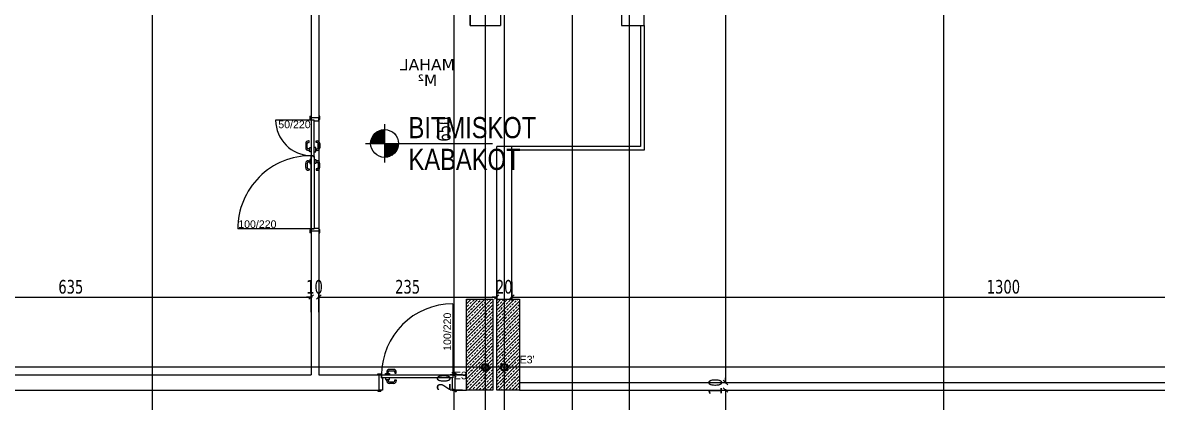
# Model space of a CAD drawing. Header units: millimetres. Extents: x 43168.9 to 43194.6, y -25545.1 to -25543.4.
# Drawn here: x 43170.4267 to 43170.7264, y -25544.3532 to -25544.2528 of the extents above; entities that cross this region are included whole.
import ezdxf
from ezdxf.enums import TextEntityAlignment as Align

# ---------------------------------------------------------------- set-up
doc = ezdxf.new("R2010")
doc.units = ezdxf.units.MM
doc.header["$LTSCALE"] = 200
doc.linetypes.add('DASHDOT', pattern=[1, 0.5, -0.25, 0, -0.25])
doc.linetypes.add('DASHDOT2', pattern=[0.5, 0.25, -0.125, 0, -0.125])
for name, color, linetype in [('aks_sgh', 5, 'DASHDOT2'), ('cam_sgh', 1, 'Continuous'), ('dograma_sgh', 43, 'Continuous'), ('duv_sgh', 4, 'Continuous'), ('kesitcizgisi_sgh', 22, 'Continuous'), ('kolon-b.a_sgh', 6, 'Continuous'), ('merdi_sgh', 3, 'Continuous'), ('olcuic_sgh', 183, 'Continuous'), ('poz_sgh', 12, 'Continuous'), ('tarama-betonarme_sgh', 223, 'Continuous')]:
    doc.layers.add(name, color=color, linetype=linetype)
doc.styles.add('1-200', font='arial.ttf', dxfattribs={"height": 60})
doc.styles.add('dim', font='VERDANA.TTF', dxfattribs={"width": 0.7})
doc.styles.add('text1', font='VERDANA.TTF')
doc.styles.add('text2', font='arial.ttf')

msp = doc.modelspace()

# ---------------------------------------------------------------- hatches: boundary and pattern name
h = msp.add_hatch(color=256)
edge = h.paths.add_edge_path()
edge.add_arc((43170.54887904171, -25544.34391939969), 0.001, 0, 360)
edge = h.paths.add_edge_path(flags=16)
edge.add_arc((43170.54887904171, -25544.34391939969), 0.00075, 0, 360)
h = msp.add_hatch(color=256)
edge = h.paths.add_edge_path()
edge.add_arc((43170.54887904171, -25544.34391939969), 0.001, 0, 360)
edge = h.paths.add_edge_path(flags=16)
edge.add_arc((43170.54887904171, -25544.34391939969), 0.00075, 0, 360)
h = msp.add_hatch(color=256)
edge = h.paths.add_edge_path()
edge.add_arc((43170.5538790417, -25544.34391939969), 0.001, 0, 360)
edge = h.paths.add_edge_path(flags=16)
edge.add_arc((43170.5538790417, -25544.34391939969), 0.00075, 0, 360)
h = msp.add_hatch(color=256)
edge = h.paths.add_edge_path()
edge.add_arc((43170.5538790417, -25544.34391939969), 0.001, 0, 360)
edge = h.paths.add_edge_path(flags=16)
edge.add_arc((43170.5538790417, -25544.34391939969), 0.00075, 0, 360)

# ---------------------------------------------------------------- linework, layer by layer
at = {"color": 0}
for p, q in [((43170.50287905009, -25544.27851940108), (43170.49347905179, -25544.27851940108)), ((43170.50257905445, -25544.27751939926), (43170.50287905449, -25544.27741939936)), ((43170.50257905418, -25544.27831939928), (43170.50257905445, -25544.27751939926)), ((43170.50287905421, -25544.27841939937), (43170.50257905418, -25544.27831939928)), ((43170.50367905557, -25544.27851939958), (43170.50287904824, -25544.27851940046)), ((43170.50287904824, -25544.27851940046), (43170.50287904868, -25544.28791939944)), ((43170.50287905449, -25544.27741939936), (43170.50287905421, -25544.27841939937)), ((43170.50487904939, -25544.27791940185), (43170.50287905435, -25544.27791939937)), ((43170.50287905435, -25544.27791939937), (43170.50287905501, -25544.27851940046)), ((43170.5036790486, -25544.28811939918), (43170.50367905557, -25544.27851939958)), ((43170.50367905414, -25544.27871939958), (43170.50487904918, -25544.27871940185)), ((43170.50517904931, -25544.27751940174), (43170.50487904926, -25544.27741940185)), ((43170.50487904926, -25544.27741940185), (43170.50487904955, -25544.27841940185)), ((43170.50487904918, -25544.27871940185), (43170.50487904939, -25544.27791940185)), ((43170.50487904955, -25544.27841940185), (43170.50517904956, -25544.27831940175)), ((43170.50517904956, -25544.27831940175), (43170.50517904931, -25544.27751940174)), ((43170.52226336703, -25544.27963934859), (43170.52226336699, -25544.28978934859)), ((43170.50143904778, -25544.28472940015), (43170.50143904808, -25544.28586940016)), ((43170.50183904808, -25544.28586940005), (43170.50183904779, -25544.28472940005)), ((43170.5023790476, -25544.28402939991), (43170.5021390476, -25544.28402939997)), ((43170.5021390477, -25544.28442939997), (43170.50237904771, -25544.28442939991)), ((43170.50237904771, -25544.28442939991), (43170.5023790476, -25544.28402939991)), ((43170.50247904835, -25544.28691939988), (43170.50247904807, -25544.28581939989)), ((43170.50247904807, -25544.28581939989), (43170.50287904807, -25544.28581939978)), ((43170.50407904806, -25544.28581939947), (43170.50367904807, -25544.28581939958)), ((43170.50407904835, -25544.28691939947), (43170.50407904806, -25544.28581939947)), ((43170.5041790477, -25544.28442939945), (43170.5041790476, -25544.28402939945)), ((43170.5041790476, -25544.28402939945), (43170.5044190476, -25544.28402939939)), ((43170.50441904771, -25544.28442939938), (43170.5041790477, -25544.28442939945)), ((43170.50471904808, -25544.28586939931), (43170.50471904779, -25544.28472939931)), ((43170.50511904778, -25544.28472939921), (43170.50511904808, -25544.28586939921)), ((43170.517188367, -25544.28471434859), (43170.55078836701, -25544.28471434859)), ((43170.50247904815, -25544.28616939989), (43170.50213904816, -25544.28616939997)), ((43170.50213904826, -25544.28656939997), (43170.50247904826, -25544.28656939989)), ((43170.50287904837, -25544.28691939978), (43170.50247904835, -25544.28691939988)), ((43170.50287904837, -25544.28891939944), (43170.50247904835, -25544.28891939934)), ((43170.50247904835, -25544.28891939934), (43170.50247904807, -25544.29001939934)), ((43170.50287904186, -25544.30731939961), (43170.50287904868, -25544.28791939951)), ((43170.50287904868, -25544.28791939944), (43170.50327904871, -25544.28791939961)), ((43170.50287904868, -25544.28791939951), (43170.50327904871, -25544.28791939969)), ((43170.50327904871, -25544.28791939969), (43170.50327904833, -25544.28811939968)), ((43170.50327904871, -25544.28791939961), (43170.50327904833, -25544.28811939961)), ((43170.50327904833, -25544.28811939968), (43170.5036790486, -25544.28811939925)), ((43170.50327904833, -25544.28811939961), (43170.5036790486, -25544.28811939918)), ((43170.5036790486, -25544.28811939925), (43170.50367904186, -25544.30731939989)), ((43170.50367904837, -25544.28691939958), (43170.50407904835, -25544.28691939947)), ((43170.50367904837, -25544.28891939965), (43170.50407904835, -25544.28891939975)), ((43170.50407904816, -25544.28616939947), (43170.50441904816, -25544.28616939939)), ((43170.50441904826, -25544.28656939938), (43170.50407904826, -25544.28656939947)), ((43170.50407904835, -25544.28891939975), (43170.50407904806, -25544.29001939975)), ((43170.50143904778, -25544.29110939907), (43170.50143904808, -25544.28996939907)), ((43170.50183904808, -25544.28996939917), (43170.50183904779, -25544.29110939917)), ((43170.50213904826, -25544.28926939925), (43170.50247904826, -25544.28926939934)), ((43170.50247904815, -25544.28966939934), (43170.50213904816, -25544.28966939925)), ((43170.5021390477, -25544.29140939925), (43170.50237904771, -25544.29140939931)), ((43170.5023790476, -25544.29180939931), (43170.5021390476, -25544.29180939925)), ((43170.50237904771, -25544.29140939931), (43170.5023790476, -25544.29180939931)), ((43170.50247904807, -25544.29001939934), (43170.50287904807, -25544.29001939944)), ((43170.50407904806, -25544.29001939975), (43170.50367904807, -25544.29001939965)), ((43170.50441904826, -25544.28926939984), (43170.50407904826, -25544.28926939975)), ((43170.50407904816, -25544.28966939975), (43170.50441904816, -25544.28966939984)), ((43170.50441904771, -25544.29140939984), (43170.5041790477, -25544.29140939978)), ((43170.5041790477, -25544.29140939978), (43170.5041790476, -25544.29180939978)), ((43170.5041790476, -25544.29180939978), (43170.5044190476, -25544.29180939984)), ((43170.50471904808, -25544.28996939992), (43170.50471904779, -25544.29110939992)), ((43170.50511904778, -25544.29110940002), (43170.50511904808, -25544.28996940002)), ((43170.50287904188, -25544.30731939969), (43170.48347904177, -25544.30731939468)), ((43170.5025790418, -25544.30751939958), (43170.50287904185, -25544.30741939969)), ((43170.50257904155, -25544.3083193996), (43170.5025790418, -25544.30751939958)), ((43170.50287904156, -25544.30841939969), (43170.50257904155, -25544.3083193996)), ((43170.50287904171, -25544.30791939969), (43170.50287904192, -25544.30731939961)), ((43170.50287904192, -25544.30731939961), (43170.50367904186, -25544.30731939989)), ((43170.50367904186, -25544.30731939989), (43170.50287904186, -25544.30731939961)), ((43170.50287904185, -25544.30741939969), (43170.50287904156, -25544.30841939969)), ((43170.50487903671, -25544.30791939969), (43170.50287904171, -25544.30791939969)), ((43170.50367904186, -25544.30731939989), (43170.50367904182, -25544.30711939989)), ((43170.50367904182, -25544.30711939989), (43170.50487903695, -25544.3071194002)), ((43170.50487903695, -25544.3071194002), (43170.50487903671, -25544.30791939969)), ((43170.50517903666, -25544.30751939958), (43170.50487903661, -25544.30741939969)), ((43170.50487903661, -25544.30741939969), (43170.5048790369, -25544.30841939969)), ((43170.5048790369, -25544.30841939969), (43170.50517903691, -25544.3083193996)), ((43170.50517903691, -25544.3083193996), (43170.50517903666, -25544.30751939958))]:
    msp.add_line(p, q, dxfattribs=at)
for p, q in [((43170.51859634544, -25544.28460966257), (43170.52216170437, -25544.28104430364)), ((43170.51862227613, -25544.28426942291), (43170.52182114102, -25544.28107055803)), ((43170.51869806773, -25544.28387932235), (43170.5214458714, -25544.28113151869)), ((43170.5188059684, -25544.28471434857), (43170.52226336702, -25544.28125694995)), ((43170.51882660697, -25544.28343647415), (43170.52099835678, -25544.28126472433)), ((43170.52088523733, -25544.28471434857), (43170.51907213361, -25544.28290124485)), ((43170.51911216693, -25544.28283660523), (43170.52038449889, -25544.28156427326)), ((43170.51912027736, -25544.28471434857), (43170.52226336702, -25544.28157125892)), ((43170.52119954629, -25544.28471434857), (43170.51919234452, -25544.2827071468)), ((43170.52151385526, -25544.28471434857), (43170.51932098895, -25544.28252148227)), ((43170.51943458633, -25544.28471434857), (43170.52226336702, -25544.28188556789)), ((43170.52182816422, -25544.28471434857), (43170.51946351845, -25544.2823497028)), ((43170.52214247319, -25544.28471434857), (43170.51960604794, -25544.28217792333)), ((43170.51974889529, -25544.28471434857), (43170.52226336701, -25544.28219987685)), ((43170.52226336701, -25544.28452093343), (43170.51976957138, -25544.2820271378)), ((43170.52226336701, -25544.28420662447), (43170.51993520646, -25544.28187846392)), ((43170.52006320425, -25544.28471434857), (43170.52226336701, -25544.28251418582)), ((43170.52226336701, -25544.28389231551), (43170.52011379791, -25544.2817427464)), ((43170.52226336701, -25544.28357800654), (43170.52030322054, -25544.28161786007)), ((43170.52037751322, -25544.28471434857), (43170.52226336701, -25544.28282849478)), ((43170.52226336701, -25544.28326369758), (43170.5204940797, -25544.28149441026)), ((43170.52226336701, -25544.28294938862), (43170.52071002901, -25544.28139605061)), ((43170.52226336701, -25544.28263507965), (43170.52092597832, -25544.28129769096)), ((43170.52226336701, -25544.28232077069), (43170.52115864095, -25544.28121604462)), ((43170.52226336702, -25544.28200646173), (43170.52140136567, -25544.28114446038)), ((43170.52226336702, -25544.28169215276), (43170.52166683802, -25544.28109562377)), ((43170.52226336702, -25544.2813778438), (43170.52194059765, -25544.28105507444)), ((43170.52226336702, -25544.28106353484), (43170.52224030685, -25544.28104047467)), ((43170.51868507458, -25544.28471434857), (43170.51859521544, -25544.28462448944)), ((43170.51899938354, -25544.28471434857), (43170.51861747352, -25544.28433243855)), ((43170.51931369251, -25544.28471434857), (43170.51865534039, -25544.28405599646)), ((43170.51962800147, -25544.28471434857), (43170.5187165505, -25544.2838028976)), ((43170.51994231043, -25544.28471434857), (43170.5187777613, -25544.28354979943)), ((43170.5202566194, -25544.28471434857), (43170.51887243073, -25544.2833301599)), ((43170.52057092836, -25544.28471434857), (43170.51896710016, -25544.28311052037)), ((43170.52069182219, -25544.28471434857), (43170.52226336701, -25544.28314280375)), ((43170.52100613115, -25544.28471434857), (43170.52226336701, -25544.28345711271)), ((43170.52132044012, -25544.28471434857), (43170.52226336701, -25544.28377142168)), ((43170.52163474908, -25544.28471434857), (43170.52226336701, -25544.28408573064)), ((43170.52194905804, -25544.28471434857), (43170.52226336701, -25544.28440003961)), ((43170.52226336701, -25544.28502865754), (43170.52257767597, -25544.28471434857)), ((43170.52226336701, -25544.2853429665), (43170.52289198493, -25544.28471434857)), ((43170.52226336701, -25544.28565727546), (43170.5232062939, -25544.28471434857)), ((43170.52226336701, -25544.28597158443), (43170.52352060287, -25544.28471434857)), ((43170.52226336701, -25544.28628589339), (43170.52383491183, -25544.28471434857)), ((43170.52226336701, -25544.28660020236), (43170.52414922079, -25544.28471434857)), ((43170.52226336701, -25544.28691451132), (43170.52446352976, -25544.28471434857)), ((43170.52226336701, -25544.28722882029), (43170.52477783872, -25544.28471434857)), ((43170.52226336701, -25544.28754312925), (43170.52509214768, -25544.28471434857)), ((43170.52226336701, -25544.28785743822), (43170.52540645665, -25544.28471434857)), ((43170.52226336701, -25544.28817174718), (43170.52572076561, -25544.28471434857)), ((43170.52479979225, -25544.28737166763), (43170.52226336701, -25544.28483524239)), ((43170.52462801278, -25544.28751419713), (43170.52226336701, -25544.28514955136)), ((43170.52445623331, -25544.28765672663), (43170.52226336701, -25544.28546386032)), ((43170.52427056878, -25544.28778537106), (43170.52226336701, -25544.28577816929)), ((43170.52236805302, -25544.28838137014), (43170.52593341194, -25544.28481601121)), ((43170.52495057778, -25544.2872081442), (43170.52245678215, -25544.28471434857)), ((43170.52270829267, -25544.28835543945), (43170.52590715755, -25544.28515657456)), ((43170.52509925166, -25544.28704250912), (43170.52277109111, -25544.28471434857)), ((43170.52523496917, -25544.28686391767), (43170.52308540008, -25544.28471434857)), ((43170.52309839323, -25544.28827964785), (43170.52584619689, -25544.28553184419)), ((43170.52535985551, -25544.28667449504), (43170.52339970904, -25544.28471434857)), ((43170.52354124143, -25544.28815110861), (43170.52571299125, -25544.28597935879)), ((43170.52548330531, -25544.28648363588), (43170.523714018, -25544.28471434857)), ((43170.52558166497, -25544.28626768657), (43170.52402832697, -25544.28471434857)), ((43170.52568002462, -25544.28605173726), (43170.52434263594, -25544.28471434857)), ((43170.52576167096, -25544.28581907463), (43170.5246569449, -25544.28471434857)), ((43170.5258332552, -25544.28557634991), (43170.52497125386, -25544.28471434857)), ((43170.52588209181, -25544.28531087755), (43170.52528556283, -25544.28471434857)), ((43170.52592264114, -25544.28503711792), (43170.52559987179, -25544.28471434857)), ((43170.52593724091, -25544.28473740873), (43170.52591418075, -25544.28471434857)), ((43170.52407647073, -25544.28790558197), (43170.52226336701, -25544.28609247825)), ((43170.5238671952, -25544.28801061542), (43170.52226336701, -25544.28640678722)), ((43170.52364755567, -25544.28810528485), (43170.52226336701, -25544.28672109618)), ((43170.52342791615, -25544.28819995428), (43170.52226336701, -25544.28703540514)), ((43170.52317481798, -25544.28826116508), (43170.52226336701, -25544.28734971411)), ((43170.52292171912, -25544.28832237519), (43170.52226336701, -25544.28766402307)), ((43170.52264527703, -25544.28836024206), (43170.52226336701, -25544.28797833204)), ((43170.52235322614, -25544.28838250014), (43170.52226336701, -25544.288292641)), ((43170.52414111035, -25544.28786554866), (43170.52541344232, -25544.28659321669))]:
    msp.add_line(p, q)
at = {"color": 0, "linetype": 'ByBlock', "lineweight": -2}
for p, q in [((43170.50227904171, -25544.32592205808), (43170.5034790417, -25544.32472205808)), ((43170.50227904171, -25544.32592205808), (43170.5034790417, -25544.32472205808)), ((43170.50547904171, -25544.32472205808), (43170.50427904171, -25544.32592205808)), ((43170.50547904171, -25544.32472205808), (43170.50427904171, -25544.32592205808)), ((43170.55127904171, -25544.32592205808), (43170.5524790417, -25544.32472205808)), ((43170.55127904171, -25544.32592205808), (43170.5524790417, -25544.32472205808)), ((43170.5564790417, -25544.32472205808), (43170.55527904171, -25544.32592205808)), ((43170.5564790417, -25544.32472205808), (43170.55527904171, -25544.32592205808)), ((43170.53999921535, -25544.34531939969), (43170.54119921535, -25544.34651939969)), ((43170.53999921535, -25544.34531939969), (43170.54119921535, -25544.34651939969)), ((43170.5490790417, -25544.34371939969), (43170.54867904171, -25544.34371939969)), ((43170.54867904171, -25544.34371939969), (43170.54867904171, -25544.34411939969)), ((43170.5490790417, -25544.34371939969), (43170.54867904171, -25544.34371939969)), ((43170.54867904171, -25544.34371939969), (43170.54867904171, -25544.34411939969)), ((43170.54867904171, -25544.34411939969), (43170.5490790417, -25544.34411939969)), ((43170.54867904171, -25544.34411939969), (43170.5490790417, -25544.34411939969)), ((43170.54894975238, -25544.34384868901), (43170.54880833103, -25544.34399011037)), ((43170.54894975238, -25544.34399011037), (43170.54880833103, -25544.34384868901)), ((43170.54894975238, -25544.34384868901), (43170.54880833103, -25544.34399011037)), ((43170.54894975238, -25544.34399011037), (43170.54880833103, -25544.34384868901)), ((43170.5490790417, -25544.34411939969), (43170.5490790417, -25544.34371939969)), ((43170.5490790417, -25544.34411939969), (43170.5490790417, -25544.34371939969)), ((43170.55407904171, -25544.34371939969), (43170.5536790417, -25544.34371939969)), ((43170.5536790417, -25544.34371939969), (43170.5536790417, -25544.34411939969)), ((43170.55407904171, -25544.34371939969), (43170.5536790417, -25544.34371939969)), ((43170.5536790417, -25544.34371939969), (43170.5536790417, -25544.34411939969)), ((43170.5536790417, -25544.34411939969), (43170.55407904171, -25544.34411939969)), ((43170.5536790417, -25544.34411939969), (43170.55407904171, -25544.34411939969)), ((43170.55394975239, -25544.34384868901), (43170.55380833102, -25544.34399011037)), ((43170.55394975239, -25544.34399011037), (43170.55380833102, -25544.34384868901)), ((43170.55394975239, -25544.34384868901), (43170.55380833102, -25544.34399011037)), ((43170.55394975239, -25544.34399011037), (43170.55380833102, -25544.34384868901)), ((43170.55407904171, -25544.34411939969), (43170.55407904171, -25544.34371939969)), ((43170.55407904171, -25544.34411939969), (43170.55407904171, -25544.34371939969)), ((43170.61172929795, -25544.34731939969), (43170.61292929795, -25544.34851939969)), ((43170.61172929795, -25544.34731939969), (43170.61292929795, -25544.34851939969)), ((43170.54119921535, -25544.35051939969), (43170.53999921535, -25544.34931939969)), ((43170.54119921535, -25544.35051939969), (43170.53999921535, -25544.34931939969)), ((43170.61292929795, -25544.35051939969), (43170.61172929795, -25544.34931939969)), ((43170.61292929795, -25544.35051939969), (43170.61172929795, -25544.34931939969))]:
    msp.add_line(p, q, dxfattribs=at)
at = {"color": 0}
msp.add_circle((43170.52226336701, -25544.28471434859), 0.003675, dxfattribs=at)
at = {"color": 0, "linetype": 'Continuous', "lineweight": -2}
for centre, radius in [((43170.54887904171, -25544.34391939969), 0.001), ((43170.54887904171, -25544.34391939969), 0.001), ((43170.5538790417, -25544.34391939969), 0.001), ((43170.5538790417, -25544.34391939969), 0.001), ((43170.54887904171, -25544.34391939969), 0.00075), ((43170.54887904171, -25544.34391939969), 0.00075), ((43170.5538790417, -25544.34391939969), 0.00075), ((43170.5538790417, -25544.34391939969), 0.00075)]:
    msp.add_circle(centre, radius, dxfattribs=at)
at = {"color": 0}
for centre, radius, start, end in [((43170.50287905009, -25544.27851940108), 0.009399998306215613, 180, 269.9999416365667), ((43170.50213904779, -25544.28472939997), 0.0007, 90.00001459085833, 180.0000145908581), ((43170.50213904808, -25544.28586939997), 0.0007, 180.0000145908581, 270.0000145908583), ((43170.50213904779, -25544.28472939997), 0.0003, 90.00001459085833, 180.0000145908581), ((43170.50213904808, -25544.28586939997), 0.0003, 180.0000145908581, 270.0000145908583), ((43170.50441904779, -25544.28472939939), 0.0007, 1.459085805009095e-05, 90.00001459085833), ((43170.50441904779, -25544.28472939939), 0.0003, 1.459085805009095e-05, 90.00001459085833), ((43170.50441904808, -25544.28586939938), 0.0003, 270.0000145908583, 1.459085805009095e-05), ((43170.50441904808, -25544.28586939938), 0.0007, 270.0000145908583, 1.459085805009095e-05), ((43170.50287904188, -25544.30731939969), 0.01940000010328033, 89.99997915591669, 179.9999854091419), ((43170.50213904808, -25544.28996939925), 0.0007, 89.99998540914169, 179.9999854091419), ((43170.50213904779, -25544.29110939925), 0.0007, 179.9999854091419, 269.9999854091417), ((43170.50213904808, -25544.28996939925), 0.0003, 89.99998540914169, 179.9999854091419), ((43170.50213904779, -25544.29110939925), 0.0003, 179.9999854091419, 269.9999854091417), ((43170.50441904808, -25544.28996939984), 0.0007, 359.9999854091419, 89.99998540914169), ((43170.50441904808, -25544.28996939984), 0.0003, 359.9999854091419, 89.99998540914169), ((43170.50441904779, -25544.29110939984), 0.0003, 269.9999854091417, 359.9999854091419), ((43170.50441904779, -25544.29110939984), 0.0007, 269.9999854091417, 359.9999854091419)]:
    msp.add_arc(centre, radius, start, end, dxfattribs=at)
at = {"layer": 'aks_sgh'}
for p, q in [((43170.4608790417, -25543.74091939969), (43170.4608790417, -25544.78991939969)), ((43170.54887904171, -25543.74091939969), (43170.54887904171, -25544.78991939969)), ((43170.5538790417, -25543.74091939969), (43170.5538790417, -25544.78991939969)), ((43170.58687904171, -25543.74091939969), (43170.58687904171, -25544.78991939969)), ((43170.66987904171, -25543.74091939969), (43170.66987904171, -25544.78991939969)), ((43171.17087959124, -25544.34391939969), (43170.19487849217, -25544.34391939969))]:
    msp.add_line(p, q, dxfattribs=at)
at = {"layer": 'cam_sgh'}
for p, q in [((43170.55787904171, -25544.34791939969), (43170.8148790417, -25544.34791939969)), ((43170.55787904171, -25544.34991939969), (43170.8148790417, -25544.34991939969))]:
    msp.add_line(p, q, dxfattribs=at)
at = {"layer": 'dograma_sgh', "color": 145}
msp.add_line((43170.54027904171, -25544.32711939969), (43170.54027904171, -25544.34591939969), dxfattribs=at)
at = {"layer": 'dograma_sgh'}
for p, q in [((43170.5204790417, -25544.34561939969), (43170.52037904171, -25544.34591939969)), ((43170.52037904171, -25544.34591939969), (43170.5213790417, -25544.34591939969)), ((43170.5204790417, -25544.34561939969), (43170.52127904171, -25544.34561939969)), ((43170.5208790417, -25544.34991939969), (43170.5208790417, -25544.34591939969)), ((43170.5208790417, -25544.34591939969), (43170.5214790417, -25544.34591939969)), ((43170.52127904171, -25544.34561939969), (43170.5213790417, -25544.34591939969)), ((43170.5214790417, -25544.34671939969), (43170.5214790417, -25544.34591939969)), ((43170.5214790417, -25544.34591939969), (43170.54027904171, -25544.34591939969)), ((43170.5214790417, -25544.34591939969), (43170.5214790417, -25544.34621939969)), ((43170.52247904171, -25544.34591939962), (43170.52247904181, -25544.34551939963)), ((43170.52247904181, -25544.34551939963), (43170.52357904181, -25544.34551939992)), ((43170.5228290419, -25544.34517939973), (43170.52282904181, -25544.34551939973)), ((43170.52322904181, -25544.34551939983), (43170.52322904189, -25544.34517939983)), ((43170.52466904208, -25544.3444794002), (43170.52352904208, -25544.34447939991)), ((43170.52352904197, -25544.34487939991), (43170.52466904197, -25544.3448794002)), ((43170.52357904181, -25544.34551939992), (43170.52357904171, -25544.34591939992)), ((43170.52496904189, -25544.34517940028), (43170.52496904183, -25544.34541940028)), ((43170.52496904183, -25544.34541940028), (43170.52536904183, -25544.34541940038)), ((43170.52536904183, -25544.34541940038), (43170.5253690419, -25544.34517940038)), ((43170.54027904171, -25544.34591939969), (43170.54027904171, -25544.34671939969)), ((43170.54087904171, -25544.34591939969), (43170.54027904171, -25544.34591939969)), ((43170.54027904171, -25544.34591939969), (43170.54027904171, -25544.34621939969)), ((43170.5404790417, -25544.34561939969), (43170.5403790417, -25544.34591939969)), ((43170.54137904171, -25544.34591939969), (43170.5403790417, -25544.34591939969)), ((43170.5412790417, -25544.34561939969), (43170.5404790417, -25544.34561939969)), ((43170.54087904171, -25544.34991939969), (43170.54087904171, -25544.34591939969)), ((43170.5412790417, -25544.34561939969), (43170.54137904171, -25544.34591939969)), ((43170.5214790417, -25544.34621939969), (43170.5214790417, -25544.34671939969)), ((43170.54027904171, -25544.34671939969), (43170.5214790417, -25544.34671939969)), ((43170.5214790417, -25544.34671939969), (43170.5216790417, -25544.34671939969)), ((43170.5216790417, -25544.34671939969), (43170.5216790417, -25544.34991939969)), ((43170.52247904171, -25544.34671939976), (43170.52247904181, -25544.34711939974)), ((43170.52247904181, -25544.34711939974), (43170.52357904181, -25544.34711939946)), ((43170.5228290419, -25544.34745939965), (43170.52282904181, -25544.34711939965)), ((43170.52322904181, -25544.34711939955), (43170.52322904189, -25544.34745939955)), ((43170.52352904197, -25544.34775939947), (43170.52466904197, -25544.34775939917)), ((43170.52466904208, -25544.34815939917), (43170.52352904208, -25544.34815939947)), ((43170.52357904181, -25544.34711939946), (43170.52357904171, -25544.34671939946)), ((43170.52496904189, -25544.3474593991), (43170.52496904183, -25544.3472193991)), ((43170.52496904183, -25544.3472193991), (43170.52536904183, -25544.34721939899)), ((43170.52536904183, -25544.34721939899), (43170.5253690419, -25544.347459399)), ((43170.54027904171, -25544.34671939969), (43170.5400790417, -25544.34671939969)), ((43170.5400790417, -25544.34671939969), (43170.5400790417, -25544.34991939969)), ((43170.54027904171, -25544.34621939969), (43170.54027904171, -25544.34671939969)), ((43170.5204790417, -25544.35021939969), (43170.52037904171, -25544.34991939969)), ((43170.52037904171, -25544.34991939969), (43170.5213790417, -25544.34991939969)), ((43170.5204790417, -25544.35021939969), (43170.52127904171, -25544.35021939969)), ((43170.5216790417, -25544.34991939969), (43170.5208790417, -25544.34991939969)), ((43170.52127904171, -25544.35021939969), (43170.5213790417, -25544.34991939969)), ((43170.5400790417, -25544.34991939969), (43170.54087904171, -25544.34991939969)), ((43170.5404790417, -25544.35021939969), (43170.5403790417, -25544.34991939969)), ((43170.54137904171, -25544.34991939969), (43170.5403790417, -25544.34991939969)), ((43170.5412790417, -25544.35021939969), (43170.5404790417, -25544.35021939969)), ((43170.5412790417, -25544.35021939969), (43170.54137904171, -25544.34991939969))]:
    msp.add_line(p, q, dxfattribs=at)
at = {"layer": 'dograma_sgh', "color": 145}
msp.add_arc((43170.54027904171, -25544.34591939969), 0.01879999999999999, 90, 180, dxfattribs=at)
at = {"layer": 'dograma_sgh'}
for centre, radius, start, end in [((43170.52352904189, -25544.34517939991), 0.0007, 89.99998540914169, 179.9999854091419), ((43170.52352904189, -25544.34517939991), 0.0003, 89.99998540914169, 179.9999854091419), ((43170.52466904189, -25544.3451794002), 0.0007, 359.9999854091419, 89.99998540914169), ((43170.52466904189, -25544.3451794002), 0.0003, 359.9999854091419, 89.99998540914169), ((43170.52352904189, -25544.34745939947), 0.0007, 180.0000145908581, 270.0000145908583), ((43170.52352904189, -25544.34745939947), 0.0003, 180.0000145908581, 270.0000145908583), ((43170.52466904189, -25544.34745939917), 0.0003, 270.0000145908583, 1.459085805009095e-05), ((43170.52466904189, -25544.34745939917), 0.0007, 270.0000145908583, 1.459085805009095e-05)]:
    msp.add_arc(centre, radius, start, end, dxfattribs=at)
at = {"layer": 'duv_sgh'}
for p, q in [((43170.50287904171, -25544.08391939969), (43170.50287904171, -25544.34591939969)), ((43170.50487904171, -25544.08591939969), (43170.50487904171, -25544.34591939969)), ((43170.5518790417, -25544.32591939969), (43170.5518790417, -25544.28551015457)), ((43170.55587904171, -25544.28551015457), (43170.5518790417, -25544.28551015457)), ((43170.55587904171, -25544.32591939969), (43170.55587904171, -25544.28551015457)), ((43170.37787904171, -25544.34591939969), (43170.50287904171, -25544.34591939969)), ((43170.50487904171, -25544.34591939969), (43170.5208790417, -25544.34591939969)), ((43170.5208790417, -25544.34991939969), (43170.5208790417, -25544.34591939969)), ((43170.54087904171, -25544.34591939969), (43170.5438790417, -25544.34591939969)), ((43170.54087904171, -25544.34991939969), (43170.54087904171, -25544.34591939969)), ((43170.37787904171, -25544.34991939969), (43170.5208790417, -25544.34991939969)), ((43170.54087904171, -25544.34991939969), (43170.5438790417, -25544.34991939969))]:
    msp.add_line(p, q, dxfattribs=at)
at = {"layer": 'kesitcizgisi_sgh', "linetype": 'DASHDOT'}
msp.add_line((43170.5718790417, -25544.79378828315), (43170.5718790417, -25543.7913160191), dxfattribs=at)
at = {"layer": 'kolon-b.a_sgh'}
for p, q in [((43170.5438790417, -25544.32591939969), (43170.55087904171, -25544.32591939969)), ((43170.5438790417, -25544.34991939969), (43170.5438790417, -25544.32591939969)), ((43170.55087904171, -25544.32591939969), (43170.55087904171, -25544.34991939969)), ((43170.5518790417, -25544.32591939969), (43170.55787904171, -25544.32591939969)), ((43170.5518790417, -25544.34991939969), (43170.5518790417, -25544.32591939969)), ((43170.55787904171, -25544.32591939969), (43170.55787904171, -25544.34991939969)), ((43170.55087904171, -25544.34991939969), (43170.5438790417, -25544.34991939969)), ((43170.55787904171, -25544.34991939969), (43170.5518790417, -25544.34991939969))]:
    msp.add_line(p, q, dxfattribs=at)
at = {"layer": 'merdi_sgh'}
for p, q in [((43170.59088014078, -25544.25351015457), (43170.59088014078, -25544.17385046726)), ((43170.58487959125, -25544.17731488615), (43170.58487959125, -25544.25351015457)), ((43170.54487904171, -25544.25351939969), (43170.54487904171, -25544.22991939969)), ((43170.54487904171, -25544.22991939969), (43170.54487904171, -25544.25351939969)), ((43170.55287959124, -25544.23591939969), (43170.55287959124, -25544.25351939969)), ((43170.54487904171, -25544.25351939969), (43170.5528790417, -25544.25351939969)), ((43170.54487959125, -25544.25351939969), (43170.55287959124, -25544.25351939969)), ((43170.58487959125, -25544.25351015457), (43170.59088014078, -25544.25351015457)), ((43170.58988014078, -25544.25351015457), (43170.58988014078, -25544.28551015457)), ((43170.59088014078, -25544.25351015457), (43170.59088014078, -25544.28651015457)), ((43170.58988014078, -25544.28551015457), (43170.55587904171, -25544.28551015457)), ((43170.59088014078, -25544.28651015457), (43170.55587904171, -25544.28651015457))]:
    msp.add_line(p, q, dxfattribs=at)
at = {"layer": 'olcuic_sgh'}
for p, q in [((43170.61232929795, -25543.89166939969), (43170.61232929795, -25544.34816939969)), ((43170.54059921535, -25544.21566939969), (43170.54059921535, -25544.34616939969)), ((43170.5518790417, -25544.32132205808), (43170.5518790417, -25544.32632205808)), ((43170.5518790417, -25544.32132205808), (43170.5518790417, -25544.32632205808)), ((43170.55587904171, -25544.32132205808), (43170.55587904171, -25544.32632205808)), ((43170.55587904171, -25544.32132205808), (43170.55587904171, -25544.32632205808)), ((43170.50287904171, -25544.32932205808), (43170.50287904171, -25544.32432205808)), ((43170.50287904171, -25544.32932205808), (43170.50287904171, -25544.32432205808)), ((43170.50487904171, -25544.32932205808), (43170.50487904171, -25544.32432205808)), ((43170.50487904171, -25544.32932205808), (43170.50487904171, -25544.32432205808)), ((43170.37562904171, -25544.32532205808), (43170.5031290417, -25544.32532205808)), ((43170.50287904171, -25544.32532205808), (43170.50167904171, -25544.32532205808)), ((43170.5046290417, -25544.32532205808), (43170.5521290417, -25544.32532205808)), ((43170.50487904171, -25544.32532205808), (43170.5060790417, -25544.32532205808)), ((43170.5518790417, -25544.32532205808), (43170.55067904171, -25544.32532205808)), ((43170.55562904171, -25544.32532205808), (43170.8161290417, -25544.32532205808)), ((43170.55587904171, -25544.32532205808), (43170.5570790417, -25544.32532205808)), ((43170.54287904171, -25544.34591939969), (43170.53959921534, -25544.34591939969)), ((43170.54287904171, -25544.34591939969), (43170.53959921534, -25544.34591939969)), ((43170.54059921535, -25544.34591939969), (43170.54059921535, -25544.34471939969)), ((43170.60832929795, -25544.34791939969), (43170.61332929796, -25544.34791939969)), ((43170.60832929795, -25544.34791939969), (43170.61332929796, -25544.34791939969)), ((43170.61232929795, -25544.34791939969), (43170.61232929795, -25544.34671939969)), ((43170.54287904171, -25544.34991939969), (43170.53959921534, -25544.34991939969)), ((43170.54287904171, -25544.34991939969), (43170.53959921534, -25544.34991939969)), ((43170.54059921535, -25544.34966939969), (43170.54059921535, -25544.46516939969)), ((43170.54059921535, -25544.34991939969), (43170.54059921535, -25544.35111939969)), ((43170.60832929795, -25544.34991939969), (43170.61332929796, -25544.34991939969)), ((43170.60832929795, -25544.34991939969), (43170.61332929796, -25544.34991939969)), ((43170.61232929795, -25544.34966939969), (43170.61232929795, -25544.46516939969)), ((43170.61232929795, -25544.34991939969), (43170.61232929795, -25544.35111939969))]:
    msp.add_line(p, q, dxfattribs=at)
at = {"layer": 'tarama-betonarme_sgh'}
for p, q in [((43170.5438790417, -25544.32716716901), (43170.54512681103, -25544.32591939969)), ((43170.5438790417, -25544.32896322023), (43170.54692286225, -25544.32591939969)), ((43170.5438790417, -25544.33075927146), (43170.54871891347, -25544.32591939969)), ((43170.5438790417, -25544.33255532268), (43170.5505149647, -25544.32591939969)), ((43170.5438790417, -25544.33435137391), (43170.55087904171, -25544.3273513739)), ((43170.54388376346, -25544.32626442202), (43170.5442287858, -25544.32591939969)), ((43170.54410826987, -25544.32783596684), (43170.54455728267, -25544.32738695404)), ((43170.54478178908, -25544.32716244763), (43170.54523080189, -25544.32671343483)), ((43170.54545530829, -25544.32648892843), (43170.54590432109, -25544.32603991562)), ((43170.54567981469, -25544.32806047325), (43170.5461288275, -25544.32761146044)), ((43170.5463533339, -25544.32738695404), (43170.5468023467, -25544.32693794123)), ((43170.54702685311, -25544.32671343483), (43170.54747586591, -25544.32626442202)), ((43170.54725135951, -25544.32828497965), (43170.54770037232, -25544.32783596684)), ((43170.54770037232, -25544.32603991562), (43170.54782088825, -25544.32591939969)), ((43170.54792487872, -25544.32761146044), (43170.54837389153, -25544.32716244763)), ((43170.54859839793, -25544.32693794123), (43170.54904741074, -25544.32648892843)), ((43170.54927191714, -25544.32626442202), (43170.54961693948, -25544.32591939969)), ((43170.54949642354, -25544.32783596684), (43170.54994543635, -25544.32738695404)), ((43170.55016994275, -25544.32716244763), (43170.55061895556, -25544.32671343483)), ((43170.55084346196, -25544.32648892843), (43170.55087904171, -25544.32645334868)), ((43170.5518790417, -25544.32700788798), (43170.55296753, -25544.32591939969)), ((43170.5518790417, -25544.32880393921), (43170.55476358123, -25544.32591939969)), ((43170.5518790417, -25544.33059999043), (43170.55655963244, -25544.32591939969)), ((43170.5518790417, -25544.32610986276), (43170.55206950477, -25544.32591939969)), ((43170.5518790417, -25544.33239604166), (43170.55787904171, -25544.32639604166)), ((43170.55210057239, -25544.3276843833), (43170.5525495852, -25544.32723537049)), ((43170.5527740916, -25544.32701086409), (43170.55322310441, -25544.32656185128)), ((43170.55344761081, -25544.32633734488), (43170.553865556, -25544.32591939969)), ((43170.55367211721, -25544.3279088897), (43170.55412113002, -25544.32745987689)), ((43170.55434563642, -25544.32723537049), (43170.55479464922, -25544.32678635769)), ((43170.55501915562, -25544.32656185128), (43170.55546816844, -25544.32611283848)), ((43170.55524366203, -25544.32813339611), (43170.55569267484, -25544.3276843833)), ((43170.55591718124, -25544.32745987689), (43170.55636619405, -25544.32701086409)), ((43170.55659070045, -25544.32678635769), (43170.55703971325, -25544.32633734488)), ((43170.55681520685, -25544.32835790251), (43170.55726421966, -25544.3279088897)), ((43170.55726421966, -25544.32611283848), (43170.55745765845, -25544.32591939969)), ((43170.55748872606, -25544.3276843833), (43170.55787904171, -25544.32729406765)), ((43170.5438790417, -25544.32806519501), (43170.54388376346, -25544.32806047325)), ((43170.5438790417, -25544.33614742513), (43170.55087904171, -25544.32914742513)), ((43170.5438790417, -25544.32986124623), (43170.54410826987, -25544.32963201807)), ((43170.5438790417, -25544.33794347635), (43170.55087904171, -25544.33094347635)), ((43170.54433277627, -25544.32940751166), (43170.54478178908, -25544.32895849886)), ((43170.54455728267, -25544.33097905649), (43170.54500629548, -25544.33053004368)), ((43170.54500629548, -25544.32873399246), (43170.54545530829, -25544.32828497965)), ((43170.54523080189, -25544.33030553728), (43170.54567981469, -25544.32985652447)), ((43170.54590432109, -25544.32963201807), (43170.5463533339, -25544.32918300526)), ((43170.5461288275, -25544.33120356289), (43170.5465778403, -25544.33075455008)), ((43170.5465778403, -25544.32895849886), (43170.54702685311, -25544.32850948605)), ((43170.5468023467, -25544.33053004368), (43170.54725135951, -25544.33008103088)), ((43170.54747586591, -25544.32985652447), (43170.54792487872, -25544.32940751166)), ((43170.54770037232, -25544.33142806929), (43170.54814938513, -25544.33097905649)), ((43170.54814938513, -25544.32918300526), (43170.54859839793, -25544.32873399246)), ((43170.54837389153, -25544.33075455008), (43170.54882290433, -25544.33030553728)), ((43170.54882290433, -25544.32850948605), (43170.54927191714, -25544.32806047325)), ((43170.54904741074, -25544.33008103088), (43170.54949642354, -25544.32963201807)), ((43170.54972092994, -25544.32940751166), (43170.55016994275, -25544.32895849886)), ((43170.54994543635, -25544.33097905649), (43170.55039444916, -25544.33053004368)), ((43170.55039444916, -25544.32873399246), (43170.55084346196, -25544.32828497965)), ((43170.55061895556, -25544.33030553728), (43170.55087904171, -25544.33004545113)), ((43170.5518790417, -25544.33419209288), (43170.55787904171, -25544.32819209288)), ((43170.5518790417, -25544.32970196521), (43170.55210057239, -25544.32948043452)), ((43170.5518790417, -25544.3359881441), (43170.55787904171, -25544.32998814411)), ((43170.55232507879, -25544.32925592812), (43170.5527740916, -25544.32880691531)), ((43170.5525495852, -25544.33082747294), (43170.552998598, -25544.33037846013)), ((43170.552998598, -25544.32858240891), (43170.55344761081, -25544.32813339611)), ((43170.55322310441, -25544.33015395373), (43170.55367211721, -25544.32970494093)), ((43170.55389662361, -25544.32948043452), (43170.55434563642, -25544.32903142172)), ((43170.55412113002, -25544.33105197934), (43170.55457014282, -25544.33060296654)), ((43170.55457014282, -25544.32880691531), (43170.55501915562, -25544.32835790251)), ((43170.55479464922, -25544.33037846013), (43170.55524366203, -25544.32992944733)), ((43170.55546816844, -25544.32970494093), (43170.55591718124, -25544.32925592812)), ((43170.55569267484, -25544.33127648575), (43170.55614168764, -25544.33082747294)), ((43170.55614168764, -25544.32903142172), (43170.55659070045, -25544.32858240891)), ((43170.55636619405, -25544.33060296654), (43170.55681520685, -25544.33015395373)), ((43170.55703971325, -25544.32992944733), (43170.55748872606, -25544.32948043452)), ((43170.55771323246, -25544.32925592812), (43170.55787904171, -25544.32909011888)), ((43170.5438790417, -25544.33973952758), (43170.55087904171, -25544.33273952758)), ((43170.5438790417, -25544.33345334868), (43170.54388376346, -25544.33344862692)), ((43170.54388376346, -25544.3316525757), (43170.54433277627, -25544.33120356289)), ((43170.54410826987, -25544.33322412052), (43170.54455728267, -25544.33277510771)), ((43170.54478178908, -25544.33255060131), (43170.54523080189, -25544.3321015885)), ((43170.54500629548, -25544.33412214613), (43170.54545530829, -25544.33367313332)), ((43170.54545530829, -25544.3318770821), (43170.54590432109, -25544.33142806929)), ((43170.54567981469, -25544.33344862692), (43170.5461288275, -25544.33299961411)), ((43170.5463533339, -25544.33277510771), (43170.5468023467, -25544.3323260949)), ((43170.5465778403, -25544.33434665253), (43170.54702685311, -25544.33389763972)), ((43170.54702685311, -25544.3321015885), (43170.54747586591, -25544.3316525757)), ((43170.54725135951, -25544.33367313332), (43170.54770037232, -25544.33322412052)), ((43170.54792487872, -25544.33299961411), (43170.54837389153, -25544.33255060131)), ((43170.54859839793, -25544.3323260949), (43170.54904741074, -25544.3318770821)), ((43170.54882290433, -25544.33389763972), (43170.54927191714, -25544.33344862692)), ((43170.54927191714, -25544.3316525757), (43170.54972092994, -25544.33120356289)), ((43170.54949642354, -25544.33322412052), (43170.54994543635, -25544.33277510771)), ((43170.55016994275, -25544.33255060131), (43170.55061895556, -25544.3321015885)), ((43170.55039444916, -25544.33412214613), (43170.55084346196, -25544.33367313332)), ((43170.55084346196, -25544.3318770821), (43170.55087904171, -25544.33184150235)), ((43170.5518790417, -25544.33149801643), (43170.55232507879, -25544.33105197934)), ((43170.5518790417, -25544.33778419533), (43170.55787904171, -25544.33178419533)), ((43170.5518790417, -25544.33958024655), (43170.55787904171, -25544.33358024655)), ((43170.55210057239, -25544.33307253697), (43170.5525495852, -25544.33262352417)), ((43170.5527740916, -25544.33239901776), (43170.55322310441, -25544.33195000495)), ((43170.552998598, -25544.33397056258), (43170.55344761081, -25544.33352154978)), ((43170.55344761081, -25544.33172549855), (43170.55389662361, -25544.33127648575)), ((43170.55367211721, -25544.33329704337), (43170.55412113002, -25544.33284803057)), ((43170.55434563642, -25544.33262352417), (43170.55479464922, -25544.33217451136)), ((43170.55457014282, -25544.33419506899), (43170.55501915562, -25544.33374605618)), ((43170.55501915562, -25544.33195000495), (43170.55546816844, -25544.33150099215)), ((43170.55524366203, -25544.33352154978), (43170.55569267484, -25544.33307253697)), ((43170.55591718124, -25544.33284803057), (43170.55636619405, -25544.33239901776)), ((43170.55614168764, -25544.33441957539), (43170.55659070045, -25544.33397056258)), ((43170.55659070045, -25544.33217451136), (43170.55703971325, -25544.33172549855)), ((43170.55681520685, -25544.33374605618), (43170.55726421966, -25544.33329704337)), ((43170.55726421966, -25544.33150099215), (43170.55771323246, -25544.33105197934)), ((43170.55748872606, -25544.33307253697), (43170.55787904171, -25544.33268222133)), ((43170.5438790417, -25544.3415355788), (43170.55087904171, -25544.3345355788)), ((43170.5438790417, -25544.3352493999), (43170.54410826987, -25544.33502017174)), ((43170.5438790417, -25544.34333163003), (43170.55087904171, -25544.33633163003)), ((43170.54388376346, -25544.33704072937), (43170.54433277627, -25544.33659171656)), ((43170.54433277627, -25544.33479566534), (43170.54478178908, -25544.33434665253)), ((43170.54455728267, -25544.33636721016), (43170.54500629548, -25544.33591819735)), ((43170.54523080189, -25544.33569369095), (43170.54567981469, -25544.33524467814)), ((43170.54545530829, -25544.33726523577), (43170.54590432109, -25544.33681622296)), ((43170.54590432109, -25544.33502017174), (43170.5463533339, -25544.33457115894)), ((43170.5461288275, -25544.33659171656), (43170.5465778403, -25544.33614270376)), ((43170.5468023467, -25544.33591819735), (43170.54725135951, -25544.33546918455)), ((43170.54747586591, -25544.33524467814), (43170.54792487872, -25544.33479566534)), ((43170.54770037232, -25544.33681622296), (43170.54814938513, -25544.33636721016)), ((43170.54814938513, -25544.33457115894), (43170.54859839793, -25544.33412214613)), ((43170.54837389153, -25544.33614270376), (43170.54882290433, -25544.33569369095)), ((43170.54904741074, -25544.33546918455), (43170.54949642354, -25544.33502017174)), ((43170.54927191714, -25544.33704072937), (43170.54972092994, -25544.33659171656)), ((43170.54972092994, -25544.33479566534), (43170.55016994275, -25544.33434665253)), ((43170.54994543635, -25544.33636721016), (43170.55039444916, -25544.33591819735)), ((43170.55061895556, -25544.33569369095), (43170.55087904171, -25544.3354336048)), ((43170.5518790417, -25544.33509011888), (43170.55210057239, -25544.33486858819)), ((43170.5518790417, -25544.34137629778), (43170.55787904171, -25544.33537629777)), ((43170.5518790417, -25544.3368861701), (43170.55232507879, -25544.33644013302)), ((43170.55232507879, -25544.33464408179), (43170.5527740916, -25544.33419506899)), ((43170.5525495852, -25544.33621562661), (43170.552998598, -25544.33576661381)), ((43170.55322310441, -25544.3355421074), (43170.55367211721, -25544.3350930946)), ((43170.55344761081, -25544.33711365223), (43170.55389662361, -25544.33666463942)), ((43170.55389662361, -25544.33486858819), (43170.55434563642, -25544.33441957539)), ((43170.55412113002, -25544.33644013302), (43170.55457014282, -25544.33599112021)), ((43170.55479464922, -25544.33576661381), (43170.55524366203, -25544.335317601)), ((43170.55501915562, -25544.33733815863), (43170.55546816844, -25544.33688914582)), ((43170.55546816844, -25544.3350930946), (43170.55591718124, -25544.33464408179)), ((43170.55569267484, -25544.33666463942), (43170.55614168764, -25544.33621562661)), ((43170.55636619405, -25544.33599112021), (43170.55681520685, -25544.3355421074)), ((43170.55703971325, -25544.335317601), (43170.55748872606, -25544.33486858819)), ((43170.55726421966, -25544.33688914582), (43170.55771323246, -25544.33644013302)), ((43170.55771323246, -25544.33464408179), (43170.55787904171, -25544.33447827255)), ((43170.5438790417, -25544.34512768125), (43170.55087904171, -25544.33812768125)), ((43170.5438790417, -25544.33884150235), (43170.54388376346, -25544.33883678059)), ((43170.5438790417, -25544.34692373248), (43170.55087904171, -25544.33992373247)), ((43170.54410826987, -25544.33861227419), (43170.54455728267, -25544.33816326138)), ((43170.54433277627, -25544.34018381901), (43170.54478178908, -25544.3397348062)), ((43170.54478178908, -25544.33793875498), (43170.54523080189, -25544.33748974217)), ((43170.54500629548, -25544.3395102998), (43170.54545530829, -25544.339061287)), ((43170.54567981469, -25544.33883678059), (43170.5461288275, -25544.33838776778)), ((43170.54590432109, -25544.34040832541), (43170.5463533339, -25544.33995931261)), ((43170.5463533339, -25544.33816326138), (43170.5468023467, -25544.33771424858)), ((43170.5465778403, -25544.3397348062), (43170.54702685311, -25544.3392857934)), ((43170.54702685311, -25544.33748974217), (43170.54747586591, -25544.33704072937)), ((43170.54725135951, -25544.339061287), (43170.54770037232, -25544.33861227419)), ((43170.54792487872, -25544.33838776778), (43170.54837389153, -25544.33793875498)), ((43170.54814938513, -25544.33995931261), (43170.54859839793, -25544.3395102998)), ((43170.54859839793, -25544.33771424858), (43170.54904741074, -25544.33726523577)), ((43170.54882290433, -25544.3392857934), (43170.54927191714, -25544.33883678059)), ((43170.54949642354, -25544.33861227419), (43170.54994543635, -25544.33816326138)), ((43170.54972092994, -25544.34018381901), (43170.55016994275, -25544.3397348062)), ((43170.55016994275, -25544.33793875498), (43170.55061895556, -25544.33748974217)), ((43170.55039444916, -25544.3395102998), (43170.55084346196, -25544.339061287)), ((43170.55084346196, -25544.33726523577), (43170.55087904171, -25544.33722965603)), ((43170.5518790417, -25544.343172349), (43170.55787904171, -25544.337172349)), ((43170.5518790417, -25544.34496840023), (43170.55787904171, -25544.33896840022)), ((43170.55210057239, -25544.33846069064), (43170.5525495852, -25544.33801167784)), ((43170.55232507879, -25544.34003223546), (43170.5527740916, -25544.33958322266)), ((43170.5527740916, -25544.33778717143), (43170.55322310441, -25544.33733815863)), ((43170.552998598, -25544.33935871626), (43170.55344761081, -25544.33890970345)), ((43170.55367211721, -25544.33868519705), (43170.55412113002, -25544.33823618424)), ((43170.55389662361, -25544.34025674187), (43170.55434563642, -25544.33980772906)), ((43170.55434563642, -25544.33801167784), (43170.55479464922, -25544.33756266503)), ((43170.55457014282, -25544.33958322266), (43170.55501915562, -25544.33913420985)), ((43170.55524366203, -25544.33890970345), (43170.55569267484, -25544.33846069064)), ((43170.55591718124, -25544.33823618424), (43170.55636619405, -25544.33778717143)), ((43170.55614168764, -25544.33980772906), (43170.55659070045, -25544.33935871626)), ((43170.55659070045, -25544.33756266503), (43170.55703971325, -25544.33711365223)), ((43170.55681520685, -25544.33913420985), (43170.55726421966, -25544.33868519705)), ((43170.55748872606, -25544.33846069064), (43170.55787904171, -25544.338070375)), ((43170.55771323246, -25544.34003223546), (43170.55787904171, -25544.33986642622)), ((43170.5438790417, -25544.34063755358), (43170.54410826987, -25544.34040832541)), ((43170.5438790417, -25544.3487197837), (43170.55087904171, -25544.3417197837)), ((43170.54388376346, -25544.34242888304), (43170.54433277627, -25544.34197987023)), ((43170.54455728267, -25544.34175536383), (43170.54500629548, -25544.34130635103)), ((43170.54478178908, -25544.34332690865), (43170.54523080189, -25544.34287789585)), ((43170.54523080189, -25544.34108184462), (43170.54567981469, -25544.34063283182)), ((43170.54545530829, -25544.34265338944), (43170.54590432109, -25544.34220437664)), ((43170.5461288275, -25544.34197987023), (43170.5465778403, -25544.34153085743)), ((43170.5468023467, -25544.34130635103), (43170.54725135951, -25544.34085733822)), ((43170.54702685311, -25544.34287789585), (43170.54747586591, -25544.34242888304)), ((43170.54747586591, -25544.34063283182), (43170.54792487872, -25544.34018381901)), ((43170.54770037232, -25544.34220437664), (43170.54814938513, -25544.34175536383)), ((43170.54837389153, -25544.34153085743), (43170.54882290433, -25544.34108184462)), ((43170.54859839793, -25544.34310240225), (43170.54904741074, -25544.34265338944)), ((43170.54904741074, -25544.34085733822), (43170.54949642354, -25544.34040832541)), ((43170.54927191714, -25544.34242888304), (43170.54972092994, -25544.34197987023)), ((43170.54994543635, -25544.34175536383), (43170.55039444916, -25544.34130635103)), ((43170.55016994275, -25544.34332690865), (43170.55061895556, -25544.34287789585)), ((43170.55061895556, -25544.34108184462), (43170.55087904171, -25544.34082175848)), ((43170.55084346196, -25544.34265338944), (43170.55087904171, -25544.3426178097)), ((43170.5518790417, -25544.34047827255), (43170.55210057239, -25544.34025674187)), ((43170.5518790417, -25544.34676445145), (43170.55787904171, -25544.34076445145)), ((43170.5518790417, -25544.34227432378), (43170.55232507879, -25544.34182828669)), ((43170.5518790417, -25544.34856050267), (43170.55787904171, -25544.34256050267)), ((43170.5525495852, -25544.34160378029), (43170.552998598, -25544.34115476748)), ((43170.5527740916, -25544.34317532511), (43170.55322310441, -25544.3427263123)), ((43170.55322310441, -25544.34093026108), (43170.55367211721, -25544.34048124827)), ((43170.55344761081, -25544.3425018059), (43170.55389662361, -25544.34205279309)), ((43170.55412113002, -25544.34182828669), (43170.55457014282, -25544.34137927388)), ((43170.55434563642, -25544.34339983151), (43170.55479464922, -25544.3429508187)), ((43170.55479464922, -25544.34115476748), (43170.55524366203, -25544.34070575468)), ((43170.55501915562, -25544.3427263123), (43170.55546816844, -25544.3422772995)), ((43170.55546816844, -25544.34048124827), (43170.55591718124, -25544.34003223546)), ((43170.55569267484, -25544.34205279309), (43170.55614168764, -25544.34160378029)), ((43170.55636619405, -25544.34137927388), (43170.55681520685, -25544.34093026108)), ((43170.55659070045, -25544.3429508187), (43170.55703971325, -25544.3425018059)), ((43170.55703971325, -25544.34070575468), (43170.55748872606, -25544.34025674187)), ((43170.55726421966, -25544.3422772995), (43170.55771323246, -25544.34182828669)), ((43170.5438790417, -25544.34422965603), (43170.54388376346, -25544.34422493427)), ((43170.5438790417, -25544.34602570725), (43170.54410826987, -25544.34579647909)), ((43170.54410826987, -25544.34400042786), (43170.54455728267, -25544.34355141506)), ((43170.54433277627, -25544.34557197268), (43170.54478178908, -25544.34512295988)), ((43170.54447547694, -25544.34991939969), (43170.55087904171, -25544.34351583492)), ((43170.54500629548, -25544.34489845347), (43170.54545530829, -25544.34444944067)), ((43170.54567981469, -25544.34422493427), (43170.5461288275, -25544.34377592146)), ((43170.54590432109, -25544.34579647909), (43170.5463533339, -25544.34534746628)), ((43170.54627152816, -25544.34991939969), (43170.55087904171, -25544.34531188615)), ((43170.5463533339, -25544.34355141506), (43170.5468023467, -25544.34310240225)), ((43170.5465778403, -25544.34512295988), (43170.54702685311, -25544.34467394707)), ((43170.54725135951, -25544.34444944067), (43170.54770037232, -25544.34400042786)), ((43170.54747586591, -25544.34602098549), (43170.54792487872, -25544.34557197268)), ((43170.54792487872, -25544.34377592146), (43170.54837389153, -25544.34332690865)), ((43170.54814938513, -25544.34534746628), (43170.54859839793, -25544.34489845347)), ((43170.54882290433, -25544.34467394707), (43170.54927191714, -25544.34422493427)), ((43170.54904741074, -25544.34624549189), (43170.54949642354, -25544.34579647909)), ((43170.54949642354, -25544.34400042786), (43170.54994543635, -25544.34355141506)), ((43170.54972092994, -25544.34557197268), (43170.55016994275, -25544.34512295988)), ((43170.55039444916, -25544.34489845347), (43170.55084346196, -25544.34444944067)), ((43170.5518790417, -25544.34586642623), (43170.55210057239, -25544.34564489554)), ((43170.55210057239, -25544.34384884432), (43170.5525495852, -25544.34339983151)), ((43170.55231619591, -25544.34991939969), (43170.55787904171, -25544.3443565539)), ((43170.55232507879, -25544.34542038914), (43170.5527740916, -25544.34497137633)), ((43170.552998598, -25544.34474686993), (43170.55344761081, -25544.34429785712)), ((43170.55322310441, -25544.34631841475), (43170.55367211721, -25544.34586940194)), ((43170.55367211721, -25544.34407335072), (43170.55412113002, -25544.34362433791)), ((43170.55389662361, -25544.34564489554), (43170.55434563642, -25544.34519588274)), ((43170.55457014282, -25544.34497137633), (43170.55501915562, -25544.34452236352)), ((43170.55524366203, -25544.34429785712), (43170.55569267484, -25544.34384884432)), ((43170.55546816844, -25544.34586940194), (43170.55591718124, -25544.34542038914)), ((43170.55591718124, -25544.34362433791), (43170.55636619405, -25544.34317532511)), ((43170.55614168764, -25544.34519588274), (43170.55659070045, -25544.34474686993)), ((43170.55681520685, -25544.34452236352), (43170.55726421966, -25544.34407335072)), ((43170.55703971325, -25544.34609390835), (43170.55748872606, -25544.34564489554)), ((43170.55748872606, -25544.34384884432), (43170.55787904171, -25544.34345852867)), ((43170.55771323246, -25544.34542038914), (43170.55787904171, -25544.3452545799)), ((43170.54388376346, -25544.34781703671), (43170.54433277627, -25544.34736802391)), ((43170.54410826987, -25544.34938858153), (43170.54455728267, -25544.34893956873)), ((43170.54455728267, -25544.34714351751), (43170.54500629548, -25544.3466945047)), ((43170.54478178908, -25544.34871506233), (43170.54523080189, -25544.34826604952)), ((43170.54523080189, -25544.34646999829), (43170.54567981469, -25544.34602098549)), ((43170.54545530829, -25544.34804154311), (43170.54590432109, -25544.34759253031)), ((43170.5461288275, -25544.34736802391), (43170.5465778403, -25544.3469190111)), ((43170.5463533339, -25544.34893956873), (43170.5468023467, -25544.34849055592)), ((43170.5468023467, -25544.3466945047), (43170.54725135951, -25544.34624549189)), ((43170.54702685311, -25544.34826604952), (43170.54747586591, -25544.34781703671)), ((43170.54770037232, -25544.34759253031), (43170.54814938513, -25544.34714351751)), ((43170.54792487872, -25544.34916407513), (43170.54837389153, -25544.34871506233)), ((43170.54806757939, -25544.34991939969), (43170.55087904171, -25544.34710793737)), ((43170.54837389153, -25544.3469190111), (43170.54882290433, -25544.34646999829)), ((43170.54859839793, -25544.34849055592), (43170.54904741074, -25544.34804154311)), ((43170.54927191714, -25544.34781703671), (43170.54972092994, -25544.34736802391)), ((43170.54949642354, -25544.34938858153), (43170.54994543635, -25544.34893956873)), ((43170.54986363061, -25544.34991939969), (43170.55087904171, -25544.3489039886)), ((43170.54994543635, -25544.34714351751), (43170.55039444916, -25544.3466945047)), ((43170.55016994275, -25544.34871506233), (43170.55061895556, -25544.34826604952)), ((43170.55061895556, -25544.34646999829), (43170.55087904171, -25544.34620991215)), ((43170.55084346196, -25544.34804154311), (43170.55087904171, -25544.34800596337)), ((43170.5518790417, -25544.34766247745), (43170.55232507879, -25544.34721644036)), ((43170.55210057239, -25544.34923699799), (43170.5525495852, -25544.34878798518)), ((43170.5525495852, -25544.34699193396), (43170.552998598, -25544.34654292115)), ((43170.5527740916, -25544.34856347878), (43170.55322310441, -25544.34811446597)), ((43170.55344761081, -25544.34788995957), (43170.55389662361, -25544.34744094676)), ((43170.55411224714, -25544.34991939969), (43170.55787904171, -25544.34615260512)), ((43170.55412113002, -25544.34721644036), (43170.55457014282, -25544.34676742756)), ((43170.55434563642, -25544.34878798518), (43170.55479464922, -25544.34833897238)), ((43170.55479464922, -25544.34654292115), (43170.55524366203, -25544.34609390835)), ((43170.55501915562, -25544.34811446597), (43170.55546816844, -25544.34766545317)), ((43170.55569267484, -25544.34744094676), (43170.55614168764, -25544.34699193396)), ((43170.55590829836, -25544.34991939969), (43170.55787904171, -25544.34794865634)), ((43170.55591718124, -25544.34901249158), (43170.55636619405, -25544.34856347878)), ((43170.55636619405, -25544.34676742756), (43170.55681520685, -25544.34631841475)), ((43170.55659070045, -25544.34833897238), (43170.55703971325, -25544.34788995957)), ((43170.55726421966, -25544.34766545317), (43170.55771323246, -25544.34721644036)), ((43170.55748872606, -25544.34923699799), (43170.55787904171, -25544.34884668235)), ((43170.5438790417, -25544.3496178097), (43170.54388376346, -25544.34961308794)), ((43170.54537350294, -25544.34991939969), (43170.54545530829, -25544.34983759434)), ((43170.54567981469, -25544.34961308794), (43170.5461288275, -25544.34916407513)), ((43170.54725135951, -25544.34983759434), (43170.54770037232, -25544.34938858153)), ((43170.54896560539, -25544.34991939969), (43170.54927191714, -25544.34961308794)), ((43170.55076165661, -25544.34991939969), (43170.55084346196, -25544.34983759434)), ((43170.55321422192, -25544.34991939969), (43170.55344761081, -25544.3496860108)), ((43170.55367211721, -25544.34946150439), (43170.55412113002, -25544.34901249158)), ((43170.55501027314, -25544.34991939969), (43170.55501915562, -25544.3499105172)), ((43170.55524366203, -25544.3496860108), (43170.55569267484, -25544.34923699799)), ((43170.55681520685, -25544.3499105172), (43170.55726421966, -25544.34946150439)), ((43170.55770434959, -25544.34991939969), (43170.55787904171, -25544.34974470757))]:
    msp.add_line(p, q, dxfattribs=at)

# ---------------------------------------------------------------- texts
at = {"color": 7, "style": 'text1', "text_generation_flag": 4}
for tag, text, p in [('MAHAL', '', (43170.53360285729, -25544.263861991)), ('M²', 'm²', (43170.53360285729, -25544.267971991))]:
    msp.add_attdef(tag, text=text, height=0.003000000000004093, rotation=180, dxfattribs=at).set_placement(p, align=Align.MIDDLE)
at = {"color": 0, "style": 'text2', "width": 0.8}
for tag, p, s in [('BITMISKOT', (43170.528598367, -25544.28331434859), '+0,10'), ('KABAKOT', (43170.528598367, -25544.29171434859), '±0,00')]:
    msp.add_attdef(tag, p, s, height=0.0056, dxfattribs=at)
at = {"layer": 'aks_sgh', "style": '1-200'}
for s, p in [("E3'", (43170.55794589139, -25544.34287080137)), ("E3'", (43170.55794589139, -25544.34287080137)), ('E3', (43170.54057766479, -25544.34707664718)), ('E3', (43170.54057766479, -25544.34707664718))]:
    msp.add_text(s, height=0.002, rotation=5.211020732175437e-06, dxfattribs=at).set_placement(p)
at = {"layer": 'olcuic_sgh', "color": 2, "style": 'dim', "width": 0.7}
for s, p in [('650', (43170.53968799976, -25544.28422637081)), ('20', (43170.5396867909, -25544.35014492017)), ('10', (43170.61141808237, -25544.35124392622))]:
    msp.add_text(s, height=0.0036, rotation=90, dxfattribs=at).set_placement(p)
for s, p in [('635', (43170.43608053264, -25544.32440963363)), ('10', (43170.50155451518, -25544.3244108425)), ('235', (43170.52506022371, -25544.32440963363)), ('20', (43170.55165352122, -25544.32440963363)), ('1300', (43170.68135099603, -25544.32440963363))]:
    msp.add_text(s, height=0.0036, dxfattribs=at).set_placement(p)
at = {"layer": 'poz_sgh', "style": 'text2'}
for s, p in [('50/220', (43170.49846050058, -25544.28067416114)), ('100/220', (43170.48865702278, -25544.30705630587))]:
    msp.add_text(s, height=0.002, dxfattribs=at).set_placement(p, align=Align.CENTER)
msp.add_text('100/220', height=0.002, rotation=90, dxfattribs=at).set_placement((43170.53983119909, -25544.33450797448), align=Align.CENTER)

doc.saveas('drawing.dxf')
